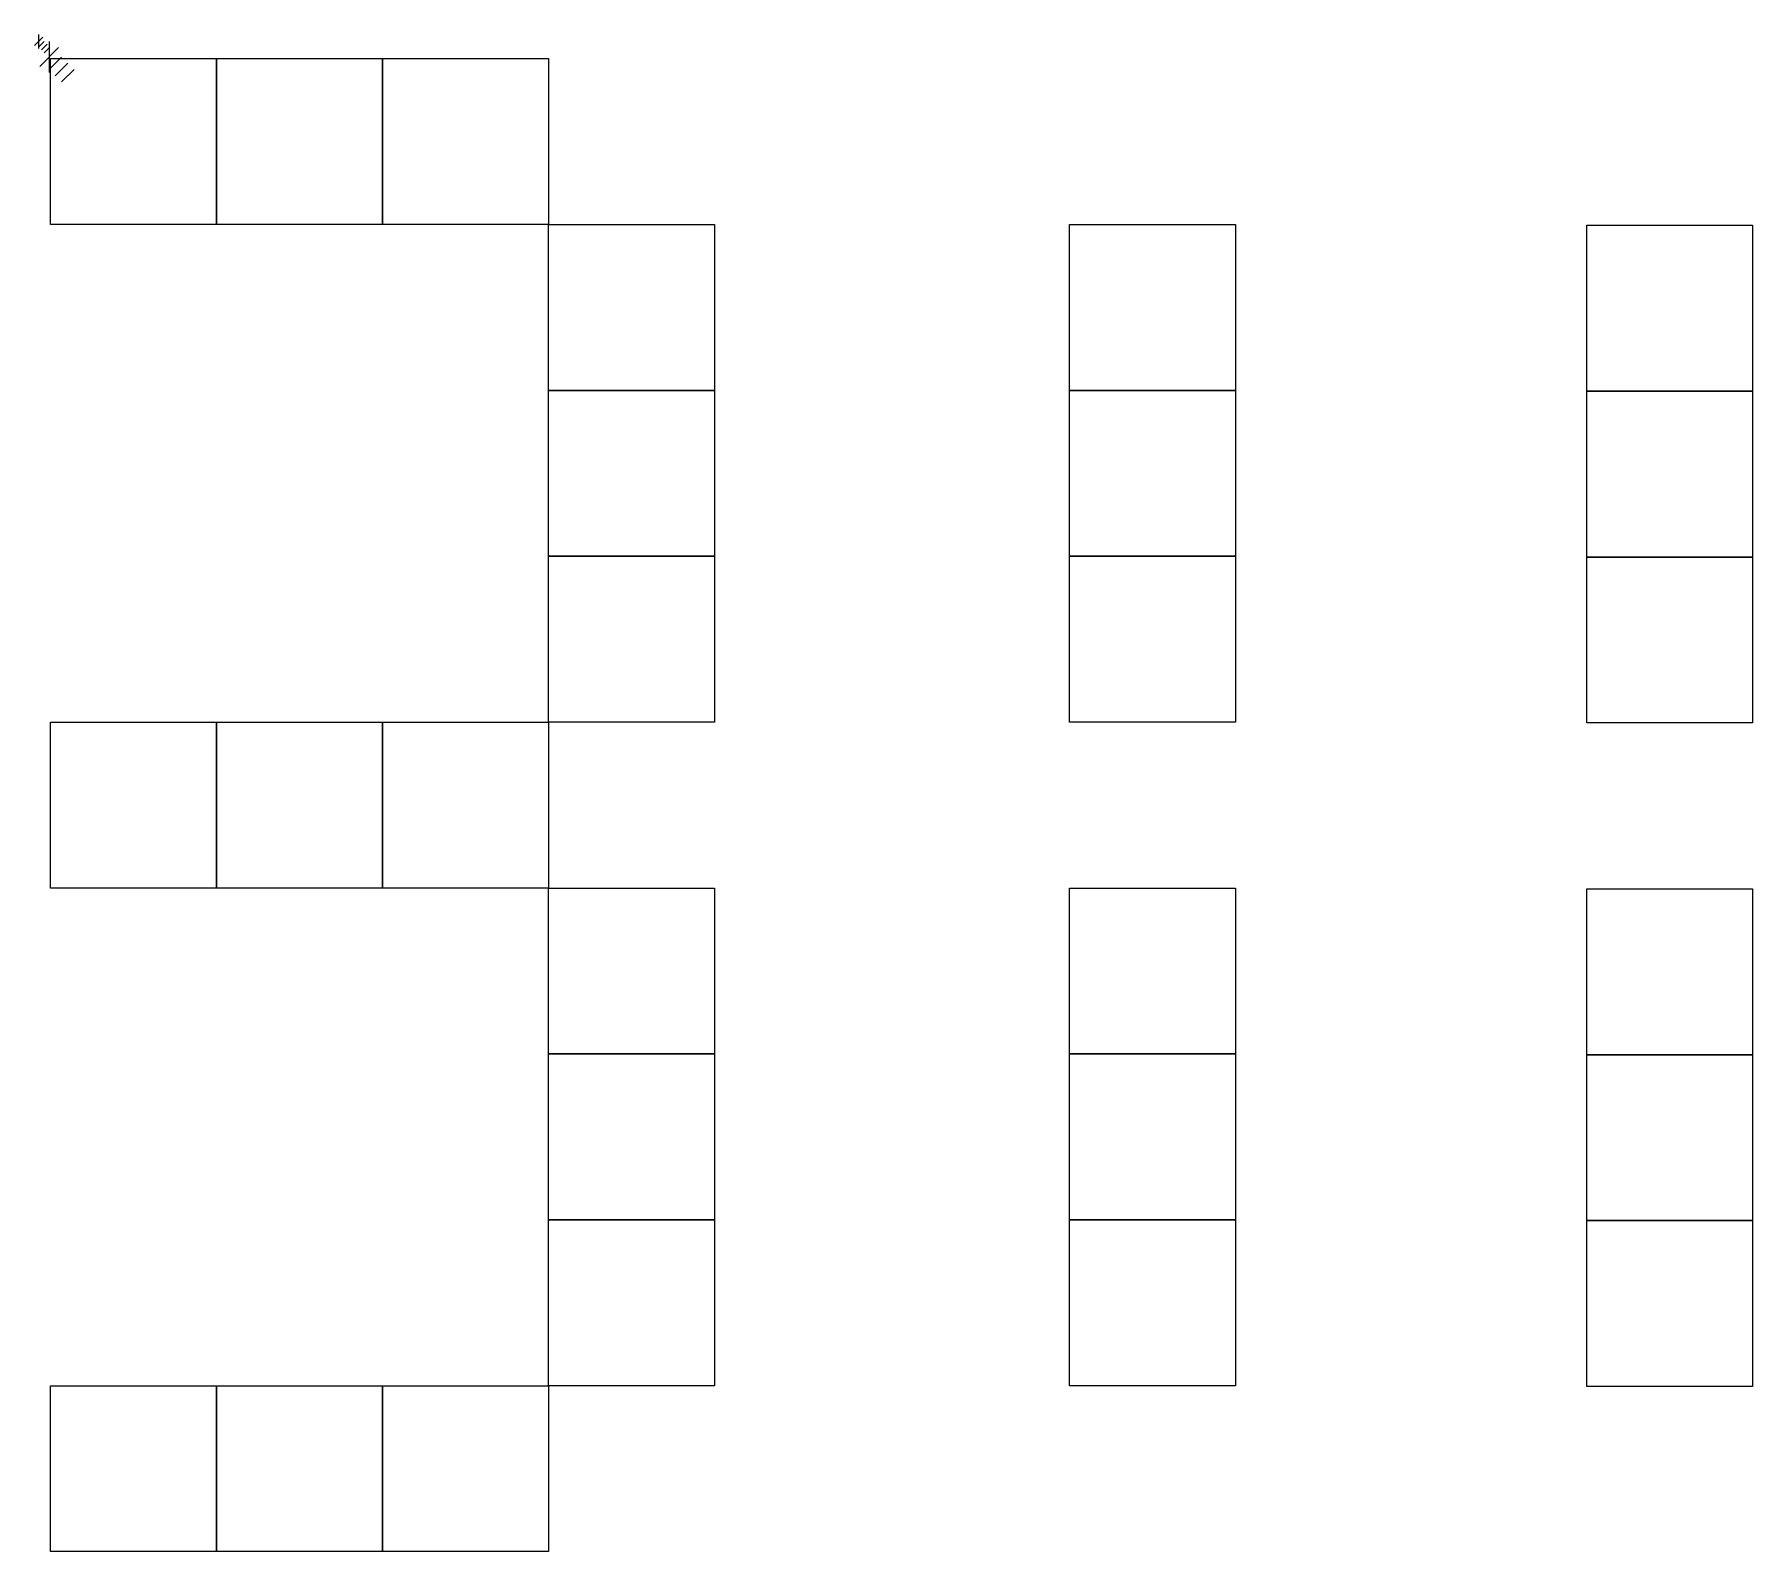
# Model space of a CAD drawing. Extents: x -1 to 321, y 1 to 285.
import ezdxf

# ---------------------------------------------------------------- set-up
doc = ezdxf.new("R2010")
doc.units = 0

msp = doc.modelspace()

# ---------------------------------------------------------------- linework, layer by layer
at = {"layer": 'Layer 1'}
for p, q in [((0.793749, 284.523), (-0.793749, 282.935)), ((0, 285.052), (0, 282.406)), ((1.05833, 283.729), (0, 282.67067)), ((1.5875, 283.2), (0.52917, 282.14167)), ((1.96053, 283.729), (1.96053, 277.883)), ((3.71435, 282.56), (0.206707, 279.052)), ((2.11666, 282.671), (1.05833, 281.61267)), ((4.29895, 280.806), (1.96053, 278.46757)), ((5.46817, 279.637), (3.12975, 277.29857)), ((6.63738, 278.468), (4.29896, 276.12957))]:
    msp.add_line(p, q, dxfattribs=at)
at = {"layer": 'Layer_1'}
for p, q in [((2.25283, 280.515), (33.3245, 280.515)), ((2.25283, 249.441), (2.25283, 280.515)), ((33.3245, 280.515), (33.3245, 249.441)), ((33.3245, 280.515), (64.396, 280.515)), ((33.3245, 249.441), (33.3245, 280.515)), ((64.396, 280.515), (64.396, 249.441)), ((64.396, 280.515), (95.4673, 280.515)), ((64.396, 249.441), (64.396, 280.515)), ((95.4673, 280.515), (95.4673, 249.441)), ((33.3245, 249.441), (2.25283, 249.441)), ((64.396, 249.441), (33.3245, 249.441)), ((95.4673, 249.441), (64.396, 249.441)), ((95.4673, 249.441), (126.539, 249.441)), ((95.4673, 218.37), (95.4673, 249.441)), ((126.539, 249.441), (126.539, 218.37)), ((193.032, 249.441), (224.103, 249.441)), ((193.032, 218.37), (193.032, 249.441)), ((224.103, 249.441), (224.103, 218.37)), ((289.87, 249.294), (320.943, 249.294)), ((289.87, 218.223), (289.87, 249.294)), ((320.943, 249.294), (320.943, 218.223)), ((126.539, 218.37), (95.4673, 218.37)), ((95.4673, 218.37), (126.539, 218.37)), ((95.4673, 187.299), (95.4673, 218.37)), ((126.539, 218.37), (126.539, 187.299)), ((224.103, 218.37), (193.032, 218.37)), ((193.032, 218.37), (224.103, 218.37)), ((193.032, 187.299), (193.032, 218.37)), ((224.103, 218.37), (224.103, 187.299)), ((320.943, 218.223), (289.87, 218.223)), ((289.87, 218.223), (320.943, 218.223)), ((289.87, 187.151), (289.87, 218.223)), ((320.943, 218.223), (320.943, 187.151)), ((126.539, 187.299), (95.4673, 187.299)), ((95.4673, 187.299), (126.539, 187.299)), ((95.4673, 156.227), (95.4673, 187.299)), ((126.539, 187.299), (126.539, 156.227)), ((224.103, 187.299), (193.032, 187.299)), ((193.032, 187.299), (224.103, 187.299)), ((193.032, 156.227), (193.032, 187.299)), ((224.103, 187.299), (224.103, 156.227)), ((320.943, 187.151), (289.87, 187.151)), ((289.87, 187.151), (320.943, 187.151)), ((289.87, 156.08), (289.87, 187.151)), ((320.943, 187.151), (320.943, 156.08)), ((2.25283, 156.227), (33.3245, 156.227)), ((2.25283, 125.156), (2.25283, 156.227)), ((33.3245, 156.227), (33.3245, 125.156)), ((33.3245, 156.227), (64.396, 156.227)), ((33.3245, 125.156), (33.3245, 156.227)), ((64.396, 156.227), (64.396, 125.156)), ((64.396, 156.227), (95.4673, 156.227)), ((64.396, 125.156), (64.396, 156.227)), ((126.539, 156.227), (95.4673, 156.227)), ((95.4673, 156.227), (95.4673, 125.156)), ((224.103, 156.227), (193.032, 156.227)), ((320.943, 156.08), (289.87, 156.08)), ((33.3245, 125.156), (2.25283, 125.156)), ((64.396, 125.156), (33.3245, 125.156)), ((95.4673, 125.156), (64.396, 125.156)), ((95.4673, 125.156), (126.539, 125.156)), ((95.4673, 94.0838), (95.4673, 125.156)), ((126.539, 125.156), (126.539, 94.0838)), ((193.032, 125.156), (224.103, 125.156)), ((193.032, 94.0838), (193.032, 125.156)), ((224.103, 125.156), (224.103, 94.0838)), ((289.87, 125.008), (320.943, 125.008)), ((289.87, 93.9359), (289.87, 125.008)), ((320.943, 125.008), (320.943, 93.9359)), ((126.539, 94.0838), (95.4673, 94.0838)), ((95.4673, 94.0838), (126.539, 94.0838)), ((95.4673, 63.0125), (95.4673, 94.0838)), ((126.539, 94.0838), (126.539, 63.0125)), ((224.103, 94.0838), (193.032, 94.0838)), ((193.032, 94.0838), (224.103, 94.0838)), ((193.032, 63.0125), (193.032, 94.0838)), ((224.103, 94.0838), (224.103, 63.0125)), ((320.943, 93.9359), (289.87, 93.9359)), ((289.87, 93.9359), (320.943, 93.9359)), ((289.87, 62.8664), (289.87, 93.9359)), ((320.943, 93.9359), (320.943, 62.8664)), ((126.539, 63.0125), (95.4673, 63.0125)), ((95.4673, 63.0125), (126.539, 63.0125)), ((95.4673, 31.9406), (95.4673, 63.0125)), ((126.539, 63.0125), (126.539, 31.9406)), ((224.103, 63.0125), (193.032, 63.0125)), ((193.032, 63.0125), (224.103, 63.0125)), ((193.032, 31.9406), (193.032, 63.0125)), ((224.103, 63.0125), (224.103, 31.9406)), ((320.943, 62.8664), (289.87, 62.8664)), ((289.87, 62.8664), (320.943, 62.8664)), ((289.87, 31.7945), (289.87, 62.8664)), ((320.943, 62.8664), (320.943, 31.7945)), ((2.25283, 31.9406), (33.3245, 31.9406)), ((2.25283, 0.868747), (2.25283, 31.9406)), ((33.3245, 31.9406), (33.3245, 0.868747)), ((33.3245, 31.9406), (64.396, 31.9406)), ((33.3245, 0.868747), (33.3245, 31.9406)), ((64.396, 31.9406), (64.396, 0.868747)), ((64.396, 31.9406), (95.4673, 31.9406)), ((64.396, 0.868747), (64.396, 31.9406)), ((126.539, 31.9406), (95.4673, 31.9406)), ((95.4673, 31.9406), (95.4673, 0.868747)), ((224.103, 31.9406), (193.032, 31.9406)), ((320.943, 31.7945), (289.87, 31.7945)), ((33.3245, 0.868747), (2.25283, 0.868747)), ((64.396, 0.868747), (33.3245, 0.868747)), ((95.4673, 0.868747), (64.396, 0.868747))]:
    msp.add_line(p, q, dxfattribs=at)

doc.saveas('drawing.dxf')
